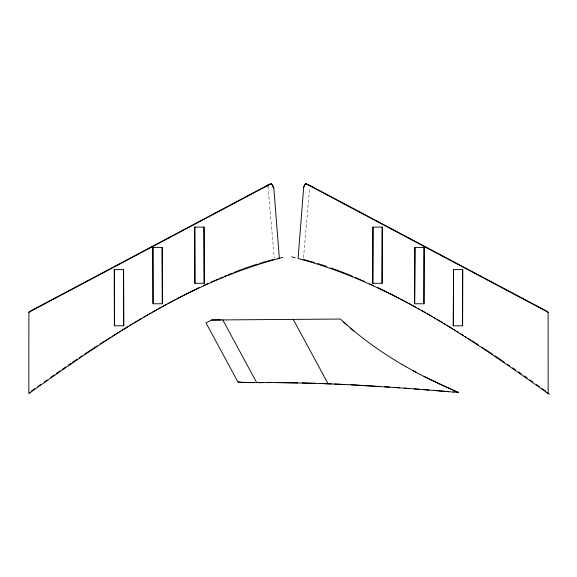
<?xml version="1.0" encoding="UTF-8"?>
<svg xmlns="http://www.w3.org/2000/svg" width="577" height="577" viewBox="0 0 577 577"><rect width="100%" height="100%" fill="white"/><g stroke="black" fill="none" stroke-linecap="round" stroke-linejoin="round"><path stroke-width="0.43" stroke-dasharray="2.88 2.16" d="M303.502 257.84L309.669 187.612M267.98 186.472L274.313 258.424"/><path stroke-width="0.87" d="M546.917 311.27A60.174 1.471 28 0 0 548.121 312.301L548.15 393.521C470.868 338.836 390.672 283.148 298.078 258.482L303.718 186.955L305.529 183.551L307.043 184.164A51.317 1.255 28 0 0 309.359 185.138L547.046 311.263M382.097 283.307L382.226 227.107L372.98 227.093L372.8 283.285L382.097 283.307L382.226 227.107M414.647 303.769L414.95 247.569L414.647 303.769L423.965 303.783L424.095 247.591L414.82 247.569M453.284 325.796L453.544 269.603L453.284 325.796L462.588 325.817L462.689 269.625L453.414 269.603M303.718 186.955L305.594 183.5M31.309 391.184L34.894 388.624M37.765 386.576L40.628 384.527M44.213 381.967L47.083 379.911M50.704 377.372L54.339 374.841M56.524 373.319L60.159 370.787M62.345 369.273L65.987 366.741M68.194 365.234L71.151 363.236M72.63 362.241L77.066 359.24M79.287 357.747L82.244 355.749M84.458 354.249L97.246 345.883M100.254 343.914L110.553 337.372M112.017 336.449L117.881 332.741M119.352 331.825L120.845 330.917M122.338 330.008L128.303 326.38M129.796 325.471L131.282 324.562M132.775 323.654L134.268 322.752M135.011 322.298L141.091 318.749M143.37 317.415L147.928 314.753M149.45 313.866L150.965 312.979M152.516 312.114L160.269 307.793M161.82 306.928L166.472 304.331M29.968 311.263L268.42 184.748A51.324 1.233 -28 0 0 270.663 183.803M28.893 312.294L271.471 183.551L273.815 187.965L279.369 258.373C186.587 282.946 106.262 338.757 28.85 393.521L28.893 312.294A60.174 1.442 -28 0 0 30.098 311.27M168.058 303.495L175.192 299.715M176.778 298.872L181.531 296.354M182.296 295.965L195.372 289.423M211.759 319.997L205.967 322.824L238.005 382.075L242.412 382.349M196.137 289.041L199.289 287.562M203.219 285.716L207.936 283.502M211.11 282.045L214.334 280.638M215.949 279.939L218.366 278.879M219.981 278.179L222.397 277.126M224.013 276.419L226.501 275.424M228.16 274.76L232.3 273.101M233.959 272.438L236.447 271.442M237.277 271.111L249.293 266.762M250.093 266.473L257.515 264.086M259.16 263.559L261.633 262.766M262.463 262.499L273.527 259.434M267.843 184.921L267.98 186.472M211.918 319.997L340.408 319.045C359.11 336.593 380.092 351.602 402.205 364.556M211.925 320.011L220.702 319.947M263.011 382.594L258.669 382.623L258.669 382.255M255.64 382.645L271.688 382.587M194.774 227.107L204.02 227.093L204.2 283.285L194.903 283.307L194.774 227.107L194.903 283.307M152.905 247.591L162.18 247.569L162.353 303.769L153.035 303.783L152.905 247.591L153.035 303.783M114.318 269.625L123.586 269.603L123.716 325.796L114.412 325.817L114.318 269.625L114.412 325.817M204.02 227.093L204.2 283.285M372.98 227.093L372.8 283.285M162.18 247.569L162.353 303.769M424.095 247.591L423.965 303.783M123.586 269.603L123.716 325.796M462.689 269.625L462.588 325.817M267.346 382.501L297.725 382.89M254.544 382.565L254.94 382.645M254.587 382.645L253.491 382.558M253.88 382.645L252.791 382.558M253.534 382.638L251.745 382.544M276.015 382.522L315.071 383.344M252.827 382.638L251.053 382.537M251.435 382.623L250.021 382.522M251.089 382.616L250.057 382.601M248.651 382.501L249.365 382.587M248.312 382.486L242.701 382.306M302.031 382.897L331.321 383.936M248.002 382.551L246.992 382.522M246.329 382.508L245.672 382.479M319.369 383.402L344.289 384.52M244.98 382.392L243.66 382.349M334.501 383.986L347.527 384.679M241.489 382.255L240.119 382.19M347.441 384.585L379.918 386.532M350.672 384.751L389.735 387.181M238.02 382.075L239.621 382.162M384.664 386.756L399.551 387.867M394.466 387.419L409.367 388.581M404.261 388.119L419.176 389.324M414.062 388.84L428.985 390.095M423.857 389.598L448.603 391.689M433.652 390.377L453.508 392.1M454.279 391.357L456.039 391.509M453.233 391.985L458.412 392.519L439.227 383.965L420.352 374.603M303.026 259.361L314.415 262.477M317.739 263.509L326.791 266.444M330.809 267.872L339.601 271.075M340.401 271.363L352.807 276.354M458.412 392.519L457.95 392.324M457.965 392.331L456.595 391.747M458.131 392.396L424.052 376.514M355.244 277.386L360.877 279.852M362.486 280.559L364.902 281.612M369.669 283.776L373.593 285.622M377.517 287.469L396.01 296.621M305.529 183.551L548.107 312.294M420.453 374.653L413.017 370.672M396.796 297.04L399.169 298.302M400.748 299.138L407.86 302.911M409.439 303.754L411.019 304.591M416.76 372.699L405.775 366.619M411.79 305.024L416.428 307.613M417.979 308.479L419.522 309.337M421.066 310.202L425.703 312.792M402.191 364.541L405.811 366.64M427.232 313.664L432.534 316.766M434.048 317.653L435.563 318.54M437.077 319.42L442.379 322.521M443.864 323.423L445.357 324.332M446.843 325.233L452.786 328.861M454.272 329.763L455.758 330.671M457.244 331.573L458.729 332.482M460.922 333.867L463.107 335.251M465.3 336.636L466.764 337.559M468.221 338.483L470.414 339.867M471.871 340.791L475.52 343.099M476.27 343.589L478.521 345.06M481.521 347.022L492.758 354.386M494.972 355.879L504.55 362.349M507.493 364.339L509.707 365.832M512.614 367.845L515.521 369.864M518.42 371.876L521.319 373.896M524.219 375.916L527.118 377.928M529.996 379.962L532.852 382.003M536.43 384.556L539.286 386.597M542.142 388.638L545.712 391.192M271.471 183.551L271.334 183.5A52.485 0.548 62 0 1 273.815 187.965M350.535 328.118L354.004 331.047M343.741 322.125L347.123 325.154M293.26 319.398L328.039 383.719M222.794 319.932L256.65 382.551M291.688 256.815A47.963 0.988 14.1 0 1 295.273 257.818M549.376 394.401A55.536 1.392 36.1 0 1 547.097 392.31M277.912 258.727A47.862 0.988 -14.1 0 1 282.759 257.313M29.896 392.324A55.536 1.399 -35.8 0 1 29.694 392.923"/></g></svg>
